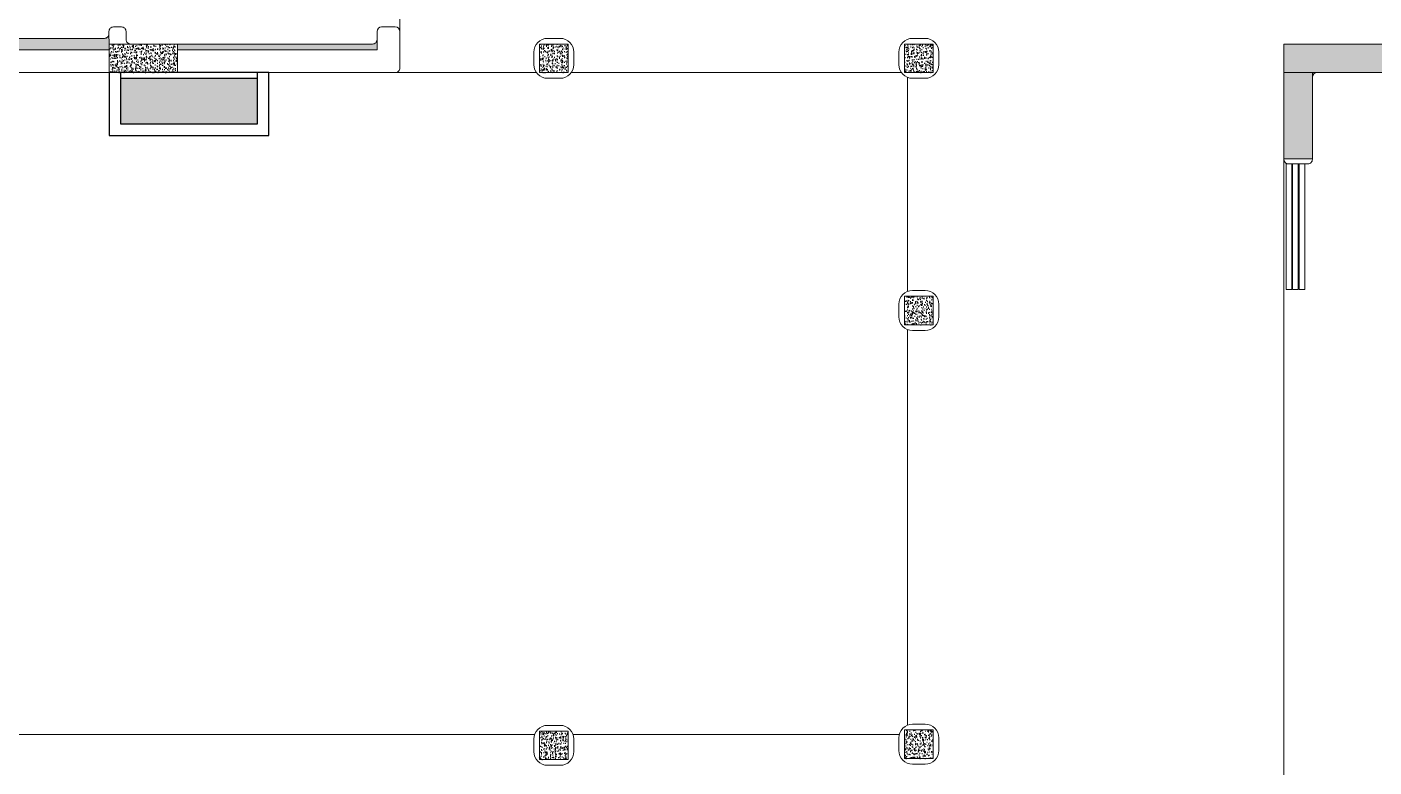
# Model space of a CAD drawing. Header units: metres. Extents: x -232 to 581, y 30 to 789.
# Drawn here: x 102.45 to 114.26, y 389.2 to 395.68 of the extents above; entities that cross this region are included whole.
import ezdxf

# ---------------------------------------------------------------- set-up
doc = ezdxf.new("R2010")
doc.units = ezdxf.units.M
for name, color, linetype, lineweight in [('A-DOOR', 35, 'Continuous', 5), ('A-WALL', 250, 'Continuous', 20), ('baños', 140, 'Continuous', 0), ('Columnas', 7, 'Continuous', 18)]:
    doc.layers.add(name, color=color, linetype=linetype, lineweight=lineweight)
doc.layers.add('HATCH', color=8, linetype='Continuous')
doc.layers.add('PISO', color=7, linetype='Continuous', lineweight=5, true_color=0xe6e6e6)
doc.layers.add('RELLENO SECCION', color=8, linetype='Continuous', lineweight=0, transparency=0.4)
doc.styles.get("Standard").update_dxf_attribs({"font": 'arial.ttf'})
pattern_1 = [(49.99999999999999, (109.5950523051869, -7.243447285351294), (0.05829909407872129, -0.005100507372448988), [0.006096000000000001, -0.067056]), (355, (109.5950523051869, -7.243447285351294), (-0.01127789485599019, 0.06113819047649125), [0.004876800000000001, -0.05364498693440001]), (100.4514447, (109.5999105474269, -7.243872326471319), (0.04702119906891305, 0.05603768061190244), [0.005180802815999999, -0.05698887827199999]), (46.18420000000001, (109.5950523051869, -7.227191285351296), (0.08674529308548158, -0.01345354493847269), [0.009144000000000001, -0.100584]), (96.63555760999992, (109.6022810731869, -7.228312405351289), (0.07596932289648096, 0.07917635987127089), [0.0077712074048, -0.08548339461120001]), (351.1841511700001, (109.5950523051869, -7.227191285351296), (0.07596932290079265, 0.07917635986737045), [0.007315189462400001, -0.0804671142144]), (21, (109.6031803051869, -7.231255285351267), (0.0485166052061224, -0.03272486341986804), [0.006096000000000001, -0.067056]), (326.0000000000001, (109.6031803051869, -7.231255285351267), (0.01977664907124706, 0.05894014915914217), [0.004876800000000001, -0.0536448]), (71.45144499999999, (109.6072233556189, -7.233982357319292), (0.06829325416918917, 0.02621528604348968), [0.005180802816000001, -0.056988780032]), (37.50000000000001, (109.5950523051869, -7.243447285351294), (0.0009883530401893813, 0.027057612439409), [0, -0.05299456, 0, -0.05445760000000001, 0, -0.05384800000000001]), (7.499999999999999, (109.5950523051869, -7.243447285351294), (0.02138229200329784, 0.03205778394179824), [0, -0.03104896, 0, -0.05177536000000001, 0, -0.0205232]), (327.5, (109.5769268651869, -7.243447285351294), (0.04338899045339885, -0.001833198077655502), [0, -0.02032, 0, -0.06339840000000001, 0, -0.0841248]), (317.5, (109.5687988651869, -7.243447285351294), (0.04740133804352578, 0.00813647713066657), [0, -0.026416, 0, -0.04210304, 0, -0.0597408])]

# ---------------------------------------------------------------- blocks, each defined once
blk = doc.blocks.new('20.03.2026 LN 09 PRIMER NIVEL ARQ')
at = {"layer": 'HATCH'}
h = blk.add_hatch(dxfattribs=at)
h.set_pattern_fill('AR-CONC', color=1, scale=0.00032)
h.set_pattern_definition(pattern_1)
h.paths.add_polyline_path([(-0.635371970076335, -48.24316608860431), (-0.635371970076335, -48.49316608860431), (-0.03537197007634063, -48.49316608860431), (-0.03537197007634063, -48.24316608860431)])
h = blk.add_hatch(dxfattribs=at)
h.set_pattern_fill('AR-CONC', color=1, scale=0.00032)
h.set_pattern_definition(pattern_1)
h.paths.add_polyline_path([(3.138981071425746, -48.49316608859351), (3.388981071425746, -48.49316608859351), (3.388981071425746, -48.24316608859351), (3.138981071425746, -48.24316608859351)])
h = blk.add_hatch(dxfattribs=at)
h.set_pattern_fill('AR-CONC', color=1, scale=0.00032)
h.set_pattern_definition(pattern_1)
h.paths.add_polyline_path([(6.338981072726654, -48.49316608859442), (6.588981072726654, -48.49316608859442), (6.588981072726654, -48.24316608859442), (6.338981072726654, -48.24316608859442)])
h = blk.add_hatch(dxfattribs=at)
h.set_pattern_fill('AR-CONC', color=1, scale=0.00032)
h.set_pattern_definition(pattern_1)
h.paths.add_polyline_path([(9.913863998905157, -49.24766638499136), (9.663863998904418, -49.24766638499136), (9.663863998904304, -48.24316608860443), (10.81398107150403, -48.24316608860431), (10.81398107150403, -48.49316608860397), (9.913863998923347, -48.49316608860397)])
h = blk.add_hatch(dxfattribs=at)
h.set_pattern_fill('AR-CONC', color=1, scale=0.00032)
h.set_pattern_definition(pattern_1)
h.paths.add_polyline_path([(6.338981072726597, -50.7028655488499), (6.588981072726597, -50.7028655488499), (6.588981072726597, -50.4528655488499), (6.338981072726597, -50.4528655488499)])
h = blk.add_hatch(dxfattribs=at)
h.set_pattern_fill('AR-CONC', color=1, scale=0.00032)
h.set_pattern_definition(pattern_1)
h.paths.add_polyline_path([(3.138981071425746, -54.51270490473212), (3.388981071425746, -54.51270490473212), (3.388981071425746, -54.26270490473212), (3.138981071425746, -54.26270490473212)])
h = blk.add_hatch(dxfattribs=at)
h.set_pattern_fill('AR-CONC', color=1, scale=0.00032)
h.set_pattern_definition(pattern_1)
h.paths.add_polyline_path([(6.338981072725261, -54.50286554884974), (6.588981072725261, -54.50286554884974), (6.588981072725261, -54.25286554884974), (6.338981072725261, -54.25286554884974)])
at = {"layer": 'PISO', "transparency": 33554554}
h = blk.add_hatch(color=1, dxfattribs=at)
h.set_gradient(color1=(122, 175, 223), color2=(173, 221, 247), rotation=90.00000000000003)
h.paths.add_polyline_path([(-0.5353719700762838, -48.54316608860393), (-0.5353719700763406, -48.94316608860424), (0.6646280299236764, -48.94316608860424), (0.6646280299237333, -48.54316608860415)])
at = {"layer": 'RELLENO SECCION'}
h = blk.add_hatch(color=1, dxfattribs=at)
h.dxf.hatch_style = 1
h.paths.add_polyline_path([(-2.803938144228795, -48.29316608621377), (-0.635371970076335, -48.29316608621377), (-0.635371970076335, -48.24316608860443), (-0.6360230326459941, -48.1525910700675, -0.4184304789436513), (-0.6760188993534939, -48.19316608860333), (-3.936018928554176, -48.19316608860333), (-3.936018928554176, -48.29316608754527)])
h = blk.add_hatch(color=1, dxfattribs=at)
h.dxf.hatch_style = 1
edge = h.paths.add_edge_path()
edge.add_arc((1.673981100646699, -48.20316847285255), 0.04000000000000625, 270.625583846438, 359.9999999999898, ccw=False)
edge.add_line((1.674417831883886, -48.24316608860431), (-0.03537197007635484, -48.24316608860431))
edge.add_line((-0.03537197007634063, -48.24316608860431), (-0.03537197007634063, -48.29316608860391))
edge.add_line((-0.03537197007634063, -48.29316608860393), (1.713981100646691, -48.29316608860503))
edge.add_line((1.713981100646691, -48.29316608860506), (1.713981100646706, -48.2031684728526))
at = {"color": 1}
blk.add_line((-0.5353719700762838, -48.54316608860393), (0.6646280299237333, -48.54316608860415), dxfattribs=at)
blk.add_lwpolyline([(-0.635371970076335, -49.04316608860427), (0.7646280299236707, -49.04316608860427), (0.7646280299236707, -48.49316608860431), (-0.635371970076335, -48.49316608860431)], close=True, dxfattribs=at)
blk.add_lwpolyline([(-0.5353719700762838, -48.49316608860431), (-0.5353719700763406, -48.94316608860424), (0.6646280299236764, -48.94316608860424), (0.6646280299237333, -48.49316608860431)], dxfattribs=at)
at = {"layer": 'A-DOOR', "color": 1}
for points in [[(9.683710042996722, -50.39316638499133), (9.733710042996734, -50.39316638499133), (9.733710042996734, -49.29316638499131), (9.683710042996722, -49.29316638499131)], [(9.73872190402193, -50.39316638499133), (9.78872190402194, -50.39316638499133), (9.78872190402194, -49.29316638499131), (9.73872190402193, -49.29316638499131)], [(9.796768642752852, -50.39316638499133), (9.846768642752863, -50.39316638499133), (9.846768642752863, -49.29316638499131), (9.796768642752852, -49.29316638499131)]]:
    blk.add_lwpolyline(points, close=True, dxfattribs=at)
at = {"layer": 'A-WALL', "color": 1}
for p, q in [((-0.6360188993535303, -48.13316608856951), (-0.6360188993534734, -48.15316608860337)), ((-0.635371970076335, -48.24316608860431), (-0.6360188993534734, -48.15316608860337)), ((-0.5260188993535166, -48.09316608856955), (-0.5960188993535382, -48.09316608856955)), ((-0.4860188993534962, -48.13316608856951), (-0.4860188993535814, -48.20316608860435)), ((1.71398110064672, -48.13316608856906), (1.713981100646691, -48.29316608860506)), ((1.873981100646432, -48.09316608856909), (1.75398110064674, -48.09316608856909)), ((1.913981100646424, -48.13316608856906), (1.913981100646794, -48.45316608860401)), ((-3.936018928554176, -48.19316608860333), (-0.6760188993534939, -48.19316608860333)), ((-0.635371970076335, -48.29316608621377), (-2.803938144228795, -48.29316608621377)), ((-0.03537197007634063, -48.24316608860431), (1.674417831883886, -48.24316608860431)), ((1.713981100646691, -48.29316608860506), (-0.03537197007634063, -48.29316608860393)), ((9.663981071446017, -48.333166088604), (9.663981071445875, -49.25316638499032)), ((1.873981100646773, -48.49316608860397), (-2.80601892855401, -48.4931660886017)), ((9.953863998920212, -48.49316608860397), (10.89902994930935, -48.49316608860397)), ((9.913863998920192, -48.58316608860525), (9.913863998920277, -49.25316638499157))]:
    blk.add_line(p, q, dxfattribs=at)
at = {"layer": 'A-WALL', "color": 1, "transparency": 33554684}
for p, q in [((9.703981071445867, -49.2931663849904), (9.873863998919319, -49.29316638499154)), ((9.7939810714457, -49.29316608855743), (9.733981071445584, -49.29316608855743))]:
    blk.add_line(p, q, dxfattribs=at)
at = {"layer": 'A-WALL', "color": 1}
for points in [[(3.208381071446382, -48.54316608859347), (3.318381071446254, -48.54316608859347, 0.4142135623730638), (3.438381071446315, -48.42316608859346), (3.438381071446315, -48.31316608859345, 0.4142135623730638), (3.318381071446254, -48.19316608859344), (3.208381071446354, -48.19316608859344, 0.4142135623730638), (3.088381071446321, -48.31316608859345), (3.088381071446321, -48.42316608859346, 0.4142135623730638)], [(6.408381072747289, -48.54316608859438), (6.518381072747161, -48.54316608859438, 0.4142135623730638), (6.638381072747222, -48.42316608859437), (6.638381072747222, -48.31316608859436, 0.4142135623730638), (6.518381072747161, -48.19316608859435), (6.408381072747261, -48.19316608859435, 0.4142135623730638), (6.288381072747228, -48.31316608859436), (6.288381072747228, -48.42316608859437, 0.4142135623730638)], [(6.408981072726647, -50.75286554884997), (6.518981072726547, -50.75286554884997, 0.4142135623730638), (6.63898107272658, -50.63286554884996), (6.63898107272658, -50.52286554884995, 0.4142135623730638), (6.518981072726518, -50.40286554884995), (6.408981072726647, -50.40286554884995, 0.4142135623730638), (6.288981072726585, -50.52286554884995), (6.288981072726585, -50.63286554884996, 0.4142135623730638)], [(6.408981072725339, -54.55286554884981), (6.518981072725211, -54.55286554884981, 0.4142135623730638), (6.638981072725244, -54.4328655488498), (6.638981072725244, -54.32286554884979, 0.4142135623730638), (6.518981072725182, -54.20286554884979), (6.408981072725311, -54.20286554884979, 0.4142135623730638), (6.288981072725278, -54.32286554884979), (6.288981072725278, -54.4328655488498, 0.4142135623730638)], [(3.208981071425796, -54.56270490473219), (3.318981071425696, -54.56270490473219, 0.4142135623730638), (3.438981071425729, -54.44270490473218), (3.438981071425729, -54.33270490473217, 0.4142135623730638), (3.318981071425668, -54.21270490473216), (3.208981071425796, -54.21270490473216, 0.4142135623730638), (3.088981071425735, -54.33270490473217), (3.088981071425735, -54.44270490473218, 0.4142135623730638)]]:
    blk.add_lwpolyline(points, format="xyb", close=True, dxfattribs=at)
for centre, start, end in [((-0.6760188993534939, -48.15316608860337), 269.9999999347206, 5.862398388873555e-11), ((-0.5960188993535382, -48.13316608856951), 90, 180.0000000000651), ((-0.5260188993535166, -48.13316608856951), 359.9999999999349, 90), ((1.75398110064674, -48.13316608856906), 90, 180), ((1.873981100646432, -48.13316608856906), 7.816531185164739e-11, 90), ((-0.4460188993535894, -48.20316608860435), 179.9999999999414, 269.9999999999707), ((1.673981100646699, -48.20316847285255), 269.9999999999707, 0), ((1.873981100646802, -48.45316608860401), 269.9999999999707, 7.816531185164739e-11), ((9.953867320079468, -48.53316608846603), 90.00475721020926, 180.000000000013), ((9.703981071445867, -49.25316638499032), 179.9999999999935, 270), ((9.873863998920285, -49.25316638499157), 270, 6.513775987637282e-12)]:
    blk.add_arc(centre, 0.04, start, end, dxfattribs=at)
at = {"layer": 'Columnas', "color": 1}
for points in [[(-0.635371970076335, -48.24316608860431), (-0.635371970076335, -48.49316608860431), (-0.03537197007634063, -48.49316608860431), (-0.03537197007634063, -48.24316608860431)], [(3.138981071425746, -48.49316608859351), (3.388981071425746, -48.49316608859351), (3.388981071425746, -48.24316608859351), (3.138981071425746, -48.24316608859351)], [(6.338981072726654, -48.49316608859442), (6.588981072726654, -48.49316608859442), (6.588981072726654, -48.24316608859442), (6.338981072726654, -48.24316608859442)], [(9.663863998904304, -48.24316608860443), (10.81398107150403, -48.24316608860443), (10.81398107150403, -48.49316608860397), (9.663863998904304, -48.49316608860397)], [(6.338981072726597, -50.7028655488499), (6.588981072726597, -50.7028655488499), (6.588981072726597, -50.4528655488499), (6.338981072726597, -50.4528655488499)], [(3.138981071425746, -54.51270490473212), (3.388981071425746, -54.51270490473212), (3.388981071425746, -54.26270490473212), (3.138981071425746, -54.26270490473212)], [(6.338981072725261, -54.50286554884974), (6.588981072725261, -54.50286554884974), (6.588981072725261, -54.25286554884974), (6.338981072725261, -54.25286554884974)]]:
    blk.add_lwpolyline(points, close=True, dxfattribs=at)
blk.add_lwpolyline([(9.913863998905157, -49.24766638499136), (9.663863998904418, -49.24766638499136), (9.663863998904304, -48.24316608860443), (10.81398107150403, -48.24316608860431), (10.81398107150403, -48.49316608860397), (9.913863998923347, -48.49316608860397), (9.913863998905157, -49.24766638499136)], dxfattribs=at)
at = {"layer": 'PISO', "color": 1}
for p, q in [((1.913981100646595, -47.10316608856908), (1.913981100646481, -48.13316608856906)), ((1.873981100646773, -48.49316608860397), (3.110913128005762, -48.49316608860397)), ((3.415849014887129, -48.49316608860363), (6.310913129305675, -48.4931660886034)), ((6.36398107144646, -48.53464989856013), (6.363981071446347, -50.41162257206133)), ((9.663981071445875, -49.25316638499078), (9.663981071445221, -55.7331660885576)), ((6.36398107144629, -50.74410852563847), (6.363981071446119, -54.21162257206072)), ((-2.172574989244367, -54.29320490473185), (3.095668450769494, -54.29320490473208)), ((3.432293692081998, -54.29320490473208), (6.292704479248641, -54.29320490473219))]:
    blk.add_line(p, q, dxfattribs=at)
at = {"layer": 'baños', "color": 1, "linetype": 'Continuous'}
for tag, p in [('TRADENAME', (-12.06114936981487, -62.07078183069393)), ('MODELNUMBER', (-12.06114936975916, -62.07073949872006)), ('PRODUCT', (-12.06114936987058, -62.07082416266803)), ('MATERIAL', (-12.06114936992651, -62.07086649464213))]:
    blk.add_attdef(tag, p, '', height=2.5399184405861e-05, rotation=359.9999244952277, dxfattribs=at)

msp = doc.modelspace()

# ---------------------------------------------------------------- block references
at = {"color": 1}
msp.add_blockref('20.03.2026 LN 09 PRIMER NIVEL ARQ', (103.801780673263, 443.7748049427501), dxfattribs=at)

doc.saveas('drawing.dxf')
